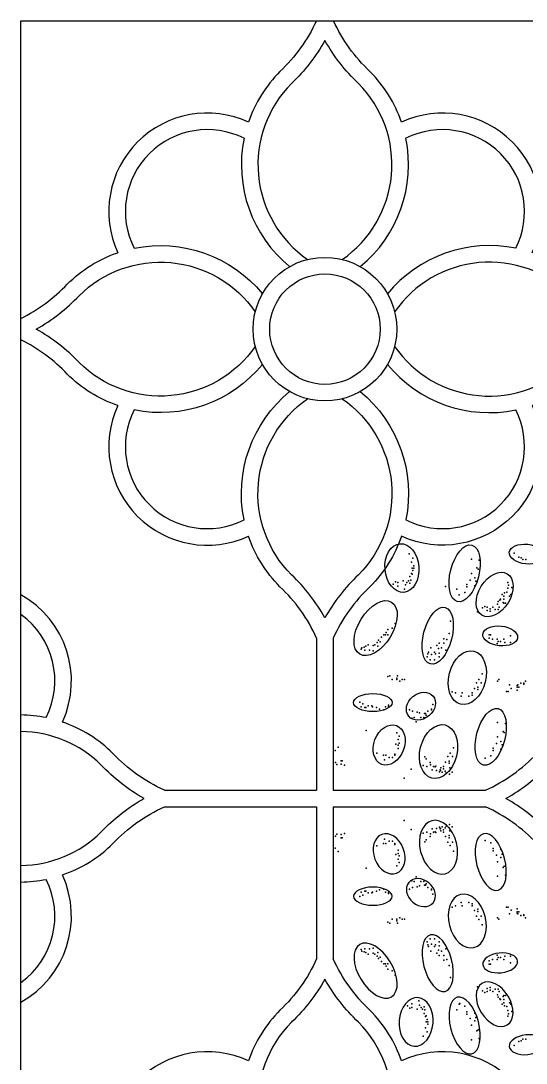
# Model space of a CAD drawing. Extents: x 2450 to 3440, y 1844 to 3171.
# Drawn here: x 2476 to 2846, y 2348 to 3111 of the extents above; entities that cross this region are included whole.
import ezdxf

# ---------------------------------------------------------------- set-up
doc = ezdxf.new("R2010")
doc.units = 0
doc.header["$LTSCALE"] = 10
doc.header["$MEASUREMENT"] = 0
for name, color, linetype in [('4', 4, 'CONTINUOUS'), ('7', 7, 'CONTINUOUS'), ('BH', 3, 'CONTINUOUS')]:
    doc.layers.add(name, color=color, linetype=linetype)

msp = doc.modelspace()

# ---------------------------------------------------------------- linework, layer by layer
at = {"layer": '4'}
msp.add_lwpolyline([(2476.47, 1910.91), (2476.47, 3111.06), (3373.87, 3111.06)], dxfattribs=at)
at = {"layer": '7'}
for p, q in [((2692.82, 2659.45), (2692.82, 2548.18)), ((2581.45, 2548.18), (2692.82, 2548.18)), ((2581.45, 2536.06), (2692.82, 2536.06)), ((2692.82, 2536.06), (2692.82, 2424.78)), ((2704.94, 2536.06), (2816.32, 2536.06)), ((2704.94, 2536.06), (2704.94, 2424.78))]:
    msp.add_line(p, q, dxfattribs=at)
for points in [[(2692.58, 3111.06, -0.095389), (2665.99, 3074, 0.114414), (2642.95, 3037.02)], [(2754.81, 3037.02, 0.114414), (2731.77, 3074, -0.095389), (2705.18, 3111.06, -0.095389)], [(2711.53, 2936.49, 0.467273), (2723.31, 3065.32, -0.075375), (2698.88, 3096.75, -0.075375), (2674.45, 3065.32, 0.467273), (2686.23, 2936.49, 0.442698)], [(2639.72, 3025.12, 0.278212), (2673.06, 2931.25)], [(2724.7, 2931.25, 0.278212), (2758.04, 3025.12, 0.278212)], [(2559.27, 2944.68, -0.278212), (2653.15, 2911.34)], [(2838.49, 2944.68, 0.278212), (2744.62, 2911.34)], [(2476.47, 2893.32, 0.088117), (2510.4, 2918.41, -0.114414), (2547.38, 2941.45)], [(2647.91, 2872.86, -0.467273), (2519.08, 2861.08, 0.075375), (2487.65, 2885.52, 0.075375), (2519.08, 2909.95, -0.467273), (2647.91, 2898.17, -0.442698)], [(2749.85, 2872.86, 0.467273), (2878.68, 2861.08, -0.075375), (2910.11, 2885.52, -0.075375), (2878.68, 2909.95, 0.467273), (2749.85, 2898.17, 0.442698)], [(2547.38, 2829.59, -0.114414), (2510.4, 2852.62, 0.088117), (2476.47, 2877.72, 0.088117)], [(2653.15, 2859.7, -0.278212), (2559.27, 2826.35, -0.278212)], [(2744.62, 2859.7, 0.278212), (2838.49, 2826.35, 0.278212)], [(2639.72, 2745.91, -0.278212), (2673.06, 2839.78)], [(2724.7, 2839.78, -0.278212), (2758.04, 2745.91, -0.278212)], [(2711.53, 2834.54, -0.467273), (2723.31, 2705.71, 0.075375), (2698.88, 2674.29, 0.075375), (2674.45, 2705.71, -0.467273), (2686.23, 2834.54, -0.442698)], [(2692.82, 2659.45, 0.096574), (2665.99, 2697.04, -0.114414), (2642.95, 2734.02)], [(2494.99, 2601.28, 0.048383), (2476.47, 2603.22, 0.048383)], [(2581.45, 2548.18, -0.096574), (2543.86, 2575.01, 0.114414), (2506.88, 2598.05)], [(2476.47, 2493.13, 0.195922), (2535.19, 2517.68, -0.075375), (2566.61, 2542.12, -0.075375), (2535.19, 2566.55, 0.195922), (2476.47, 2591.1, 0.195922)], [(2991.41, 2529.46, -0.467273), (2862.58, 2517.68, 0.075375), (2831.15, 2542.12, 0.075375), (2862.58, 2566.55, -0.467273), (2991.41, 2554.77, -0.442698)], [(2506.88, 2486.19, 0.114414), (2543.86, 2509.22, -0.096574), (2581.45, 2536.06, -0.096574)], [(2890.88, 2486.19, -0.114414), (2853.9, 2509.22, 0.096574), (2816.32, 2536.06, 0.096574)], [(2476.47, 2481.01, 0.048383), (2494.99, 2482.95)], [(2692.82, 2424.78, -0.096574), (2665.99, 2387.2, 0.114414), (2642.95, 2350.22)], [(2754.81, 2350.22, 0.114414), (2731.77, 2387.2, -0.096574), (2704.94, 2424.78, -0.096574)], [(2711.53, 2249.69, 0.467273), (2723.31, 2378.52, -0.075375), (2698.88, 2409.95, -0.075375), (2674.45, 2378.52, 0.467273), (2686.23, 2249.69, 0.442698)]]:
    msp.add_lwpolyline(points, format="xyb", dxfattribs=at)
msp.add_lwpolyline([(2704.94, 2548.18), (2816.32, 2548.18, 0.096574), (2853.9, 2575.01, -0.114414), (2890.88, 2598.05, -0.696155), (2986.45, 2693.62, -0.114414), (3009.49, 2730.6, 0.096574), (3036.32, 2768.18), (3036.32, 2879.46), (2924.95, 2879.46, 0.096574), (2887.36, 2852.62, -0.114414), (2850.38, 2829.59, -0.696155), (2754.81, 2734.02, -0.114414), (2731.77, 2697.04, 0.096574), (2704.94, 2659.45)], format="xyb", close=True, dxfattribs=at)
for radius in [52.52, 40.4]:
    msp.add_circle((2698.88, 2885.52), radius, dxfattribs=at)
for centre, radius, start, end in [((2612.85, 2971.54), 72.06, 65.31217, 204.68783), ((2784.91, 2971.54), 72.06, 335.31217, 114.68783), ((2612.85, 2971.54), 59.94, 63.37082, 206.62918), ((2784.91, 2971.54), 59.94, 333.37082, 116.62918), ((2612.85, 2799.49), 72.06, 155.31217, 294.68783), ((2612.85, 2799.49), 59.94, 153.37082, 296.62918), ((2784.91, 2799.49), 59.94, 243.37082, 26.62918), ((2441.41, 2628.14), 72.06, 335.31217, 60.88496), ((2441.41, 2628.14), 59.94, 333.37082, 54.20048), ((2441.41, 2456.09), 72.06, 299.11504, 24.68783), ((2441.41, 2456.09), 59.94, 305.79952, 26.62918), ((2612.85, 2284.74), 72.06, 65.31217, 204.68783), ((2784.91, 2284.74), 72.06, 335.31217, 114.68783)]:
    msp.add_arc(centre, radius, start, end, dxfattribs=at)
at = {"layer": 'BH'}
for centre, major_axis, ratio in [((2755.21, 2710.73), (1.4, -17.79), 0.696306), ((2801.03, 2706.83), (-5.33, -20.67), 0.48883), ((2846.43, 2720.93), (-12.71, 1.3), 0.565665), ((2822.98, 2691.34), (-9.25, -15.16), 0.648782), ((2735.95, 2666.75), (-11.65, -19.09), 0.559613), ((2781.38, 2661.21), (-5.33, -20.67), 0.48883), ((2827.04, 2661.07), (-12.71, 1.3), 0.565665), ((2802.98, 2630.47), (-4.85, -19.43), 0.673755), ((2733.93, 2612.29), (-14.1, 0), 0.471111), ((2769.05, 2609.64), (-8.88, -7.41), 0.79259), ((2820.14, 2587.25), (-5.33, -20.67), 0.48883), ((2745.8, 2581.27), (-5.44, -14.17), 0.731947), ((2781.95, 2576.46), (-4.85, -19.43), 0.673755)]:
    msp.add_ellipse(centre, major_axis=major_axis, ratio=ratio, dxfattribs=at)
at = {"layer": 'BH', "extrusion": (0, 0, -1)}
for centre, major_axis, ratio in [((2781.95, 2506.45), (-4.85, 19.43), 0.673755), ((2745.8, 2501.64), (-5.44, 14.17), 0.731947), ((2820.14, 2495.66), (-5.33, 20.67), 0.48883), ((2769.05, 2473.27), (-8.88, 7.41), 0.79259), ((2733.93, 2470.62), (-14.1, 0), 0.471111), ((2802.98, 2452.44), (-4.85, 19.43), 0.673755), ((2781.38, 2421.69), (-5.33, 20.67), 0.48883), ((2735.95, 2416.15), (-11.65, 19.09), 0.559613), ((2827.04, 2421.84), (-12.71, -1.3), 0.565665), ((2822.98, 2391.57), (-9.25, 15.16), 0.648782), ((2765.53, 2378.62), (1.4, 17.79), 0.696306), ((2801.03, 2376.07), (-5.33, 20.67), 0.48883), ((2846.43, 2361.98), (-12.71, -1.3), 0.565665)]:
    msp.add_ellipse(centre, major_axis=major_axis, ratio=ratio, dxfattribs=at)
at = {"layer": 'BH'}
for p in [(2760.48, 2721.16), (2762.15, 2715.07), (2763.25, 2717.84), (2806, 2717.32), (2811.72, 2716.5), (2837.17, 2721.56), (2840.65, 2718.66), (2842.4, 2718.08), (2843.56, 2716.92), (2845.88, 2716.92), (2762.7, 2710.65), (2763.25, 2708.99), (2763.81, 2712.31), (2763.81, 2710.65), (2810.08, 2710.79), (2810.9, 2709.98), (2750.52, 2700.7), (2752.18, 2700.14), (2756.05, 2701.25), (2758.82, 2700.14), (2759.93, 2701.25), (2761.04, 2704.57), (2761.04, 2699.59), (2761.59, 2701.8), (2762.15, 2706.78), (2762.7, 2706.23), (2805.18, 2701.82), (2806, 2706.71), (2808.45, 2703.45), (2809.26, 2701), (2832.59, 2700.04), (2748.86, 2699.04), (2752.18, 2697.38), (2757.16, 2695.17), (2757.72, 2698.48), (2787.14, 2697.25), (2795.38, 2695.29), (2801.1, 2692.85), (2802.73, 2698.56), (2802.73, 2696.92), (2808.45, 2697.74), (2830.26, 2692.51), (2832.01, 2693.08), (2832.59, 2695.98), (2833.17, 2698.3), (2835.49, 2696.56), (2797.01, 2691.21), (2825.04, 2684.39), (2825.62, 2686.13), (2826.78, 2687.29), (2827.36, 2687.87), (2828.52, 2691.35), (2829.1, 2685.55), (2829.68, 2690.19), (2829.68, 2687.87), (2829.68, 2684.97), (2830.84, 2684.97), (2833.75, 2690.19), (2834.91, 2691.35), (2810.53, 2678.59), (2814.01, 2681.49), (2815.76, 2682.65), (2817.5, 2682.07), (2817.5, 2679.75), (2819.82, 2680.91), (2819.82, 2679.17), (2821.56, 2682.07), (2823.3, 2680.33), (2825.62, 2680.33), (2826.2, 2682.07), (2750.31, 2670.09), (2790.74, 2671.75), (2742.01, 2661.79), (2743.11, 2661.79), (2743.67, 2663.45), (2744.78, 2665.66), (2744.78, 2661.79), (2748.1, 2666.77), (2789.63, 2662.9), (2819.09, 2661.93), (2819.91, 2661.93), (2730.38, 2654.6), (2734.26, 2654.05), (2735.36, 2654.6), (2737.02, 2656.26), (2738.13, 2657.92), (2739.24, 2656.81), (2740.35, 2660.13), (2780.77, 2654.05), (2782.43, 2655.71), (2785.75, 2659.03), (2785.75, 2655.71), (2787.97, 2658.47), (2819.09, 2659.48), (2821.54, 2658.66), (2824.81, 2658.66), (2824.81, 2655.4), (2825.62, 2657.03), (2827.26, 2657.03), (2829.71, 2658.66), (2830.52, 2656.22), (2834.61, 2661.11), (2834.61, 2656.22), (2725.4, 2651.28), (2725.95, 2652.39), (2727.61, 2652.94), (2728.16, 2650.73), (2728.72, 2653.5), (2731.49, 2650.73), (2734.26, 2650.18), (2737.58, 2653.5), (2774.12, 2647.96), (2774.68, 2649.07), (2776.34, 2652.39), (2776.89, 2647.41), (2779.11, 2649.07), (2779.66, 2647.96), (2781.88, 2651.84), (2782.43, 2648.52), (2784.09, 2652.39), (2787.41, 2650.73), (2773.57, 2645.75), (2775.78, 2643.54), (2779.11, 2643.54), (2782.43, 2645.75), (2744.78, 2631.37), (2746.44, 2631.93), (2751.97, 2631.93), (2813.91, 2633.3), (2748.1, 2629.16), (2751.42, 2630.27), (2751.42, 2629.16), (2753.64, 2628.06), (2755.3, 2629.16), (2756.96, 2629.16), (2809.82, 2626.77), (2810.64, 2623.51), (2811.46, 2629.22), (2813.09, 2626.77), (2825.07, 2628.06), (2826.17, 2629.16), (2833.93, 2625.29), (2839.46, 2624.74), (2839.46, 2623.63), (2840.02, 2625.29), (2840.57, 2623.63), (2842.23, 2626.4), (2844.45, 2626.4), (2844.45, 2625.84), (2845.55, 2628.06), (2791.85, 2620.25), (2794.3, 2619.43), (2798.39, 2616.98), (2799.2, 2619.43), (2804.11, 2616.98), (2806.56, 2619.43), (2806.56, 2617.8), (2808.19, 2622.69), (2810.64, 2621.88), (2831.71, 2620.31), (2832.82, 2620.31), (2835.03, 2622.52), (2839.46, 2621.42), (2724.29, 2612.57), (2725.4, 2609.25), (2726.5, 2611.46), (2728.16, 2608.7), (2728.72, 2608.7), (2730.38, 2609.81), (2733.15, 2609.81), (2733.7, 2609.25), (2736.47, 2608.7), (2743.11, 2609.25), (2743.11, 2609.25), (2745.33, 2610.36), (2745.33, 2609.25), (2777.89, 2610.89), (2738.68, 2607.59), (2742.01, 2607.04), (2760.73, 2607.02), (2762.39, 2600.93), (2762.94, 2605.91), (2764.05, 2601.49), (2766.26, 2605.36), (2767.93, 2604.8), (2769.03, 2601.49), (2771.25, 2601.49), (2771.8, 2604.25), (2772.36, 2604.25), (2772.91, 2603.14), (2774.02, 2605.91), (2776.79, 2607.57), (2776.79, 2607.02), (2765.71, 2598.17), (2825.11, 2597.73), (2830.83, 2596.92), (2728.91, 2591.8), (2751.52, 2590.05), (2752.34, 2585.16), (2753.15, 2587.6), (2825.11, 2587.13), (2829.19, 2591.21), (2830.01, 2590.39), (2708.49, 2579.56), (2750.7, 2581.89), (2752.34, 2581.08), (2752.34, 2578.63), (2753.15, 2582.71), (2792.88, 2579.29), (2821.84, 2578.97), (2824.29, 2582.24), (2827.56, 2583.87), (2827.56, 2578.16), (2828.38, 2581.42), (2706.44, 2577.2), (2736.82, 2575.37), (2741.72, 2573.73), (2742.54, 2570.47), (2743.35, 2573.73), (2745.8, 2572.1), (2748.25, 2572.1), (2749.89, 2574.55), (2749.89, 2573.73), (2771.96, 2572.56), (2772.97, 2571.04), (2788.8, 2572.77), (2790.43, 2575.22), (2792.06, 2572.77), (2816.12, 2571.63), (2820.21, 2573.26), (2821.84, 2577.34), (2706.65, 2568.4), (2707.66, 2566.88), (2710.68, 2569.66), (2710.68, 2567.21), (2711.5, 2569.66), (2713.13, 2566.39), (2761.9, 2563.5), (2770.83, 2566.24), (2773.28, 2565.43), (2775.75, 2568.52), (2776, 2566.75), (2777.36, 2562.98), (2778.18, 2565.43), (2779.54, 2565.24), (2780.05, 2565.74), (2780.55, 2562.71), (2783.08, 2562.98), (2783.33, 2562.71), (2783.59, 2564.48), (2785.53, 2565.43), (2785.53, 2563.79), (2787.16, 2568.69), (2789.61, 2569.5), (2789.61, 2567.87), (2790.16, 2564.48), (2756.86, 2556.88), (2782.58, 2561.7), (2784.6, 2561.45), (2786.87, 2562.21), (2787.63, 2560.94), (2789.65, 2562.21), (2789.91, 2559.93), (2791.93, 2561.45), (2756.86, 2526.02), (2761.9, 2519.41), (2770.83, 2516.67), (2773.28, 2517.48), (2777.36, 2519.93), (2778.18, 2517.48), (2779.54, 2517.67), (2780.05, 2517.17), (2780.55, 2520.2), (2782.58, 2521.21), (2783.08, 2519.93), (2783.33, 2520.2), (2783.59, 2518.43), (2784.6, 2521.46), (2785.53, 2519.11), (2785.53, 2517.48), (2786.87, 2520.7), (2787.63, 2521.96), (2789.65, 2520.7), (2789.91, 2522.97), (2790.16, 2518.43), (2791.93, 2521.46), (2706.65, 2514.51), (2707.66, 2516.03), (2710.68, 2515.7), (2710.68, 2513.25), (2711.5, 2513.25), (2713.13, 2516.51), (2741.72, 2509.17), (2742.54, 2512.44), (2743.35, 2509.17), (2745.8, 2510.8), (2748.25, 2510.8), (2749.89, 2509.17), (2771.96, 2510.35), (2772.97, 2511.86), (2775.75, 2514.39), (2776, 2516.16), (2787.16, 2514.22), (2788.8, 2510.14), (2789.61, 2515.03), (2789.61, 2513.4), (2792.06, 2510.14), (2816.12, 2511.28), (2820.21, 2509.65), (2706.44, 2505.71), (2708.49, 2503.35), (2736.82, 2507.54), (2749.89, 2508.36), (2752.34, 2504.28), (2752.34, 2501.83), (2790.43, 2507.69), (2792.88, 2503.61), (2821.84, 2505.57), (2821.84, 2503.94), (2827.56, 2504.75), (2828.38, 2501.49), (2750.7, 2501.02), (2752.34, 2497.75), (2753.15, 2500.2), (2753.15, 2495.3), (2824.29, 2500.67), (2825.11, 2495.78), (2827.56, 2499.04), (2728.91, 2491.11), (2751.52, 2492.86), (2829.19, 2491.7), (2830.01, 2492.51), (2762.39, 2481.98), (2764.05, 2481.42), (2765.71, 2484.74), (2769.03, 2481.42), (2771.25, 2481.42), (2771.8, 2478.66), (2772.36, 2478.66), (2772.91, 2479.76), (2825.11, 2485.17), (2830.83, 2485.99), (2725.4, 2473.66), (2726.5, 2471.44), (2728.16, 2474.21), (2728.72, 2474.21), (2730.38, 2473.1), (2733.15, 2473.1), (2733.7, 2473.66), (2736.47, 2474.21), (2738.68, 2475.31), (2742.01, 2475.87), (2743.11, 2473.66), (2743.11, 2473.66), (2745.33, 2473.66), (2745.33, 2472.55), (2760.73, 2475.89), (2762.94, 2477), (2766.26, 2477.55), (2767.93, 2478.1), (2774.02, 2477), (2776.79, 2475.89), (2776.79, 2475.34), (2777.89, 2472.02), (2724.29, 2470.34), (2794.3, 2463.48), (2798.39, 2465.92), (2799.2, 2463.48), (2804.11, 2465.92), (2806.56, 2465.11), (2806.56, 2463.48), (2791.85, 2462.66), (2808.19, 2460.21), (2809.82, 2456.14), (2810.64, 2461.03), (2810.64, 2459.4), (2813.09, 2456.14), (2831.71, 2462.59), (2832.82, 2462.59), (2833.93, 2457.62), (2835.03, 2460.38), (2839.46, 2461.49), (2839.46, 2459.28), (2839.46, 2458.17), (2840.02, 2457.62), (2840.57, 2459.28), (2842.23, 2456.51), (2844.45, 2457.06), (2844.45, 2456.51), (2744.78, 2451.53), (2746.44, 2450.98), (2748.1, 2453.75), (2751.42, 2453.75), (2751.42, 2452.64), (2751.97, 2450.98), (2753.64, 2454.85), (2755.3, 2453.75), (2756.96, 2453.75), (2811.46, 2453.69), (2813.91, 2449.61), (2825.07, 2454.85), (2826.17, 2453.75), (2845.55, 2454.85), (2734.26, 2432.73), (2773.57, 2437.16), (2774.12, 2434.94), (2774.68, 2433.84), (2775.78, 2439.37), (2776.89, 2435.5), (2779.11, 2439.37), (2779.11, 2433.84), (2779.66, 2434.94), (2782.43, 2437.16), (2782.43, 2434.39), (2725.4, 2431.62), (2725.95, 2430.52), (2727.61, 2429.97), (2728.16, 2432.18), (2728.72, 2429.41), (2730.38, 2428.31), (2731.49, 2432.18), (2734.26, 2428.86), (2735.36, 2428.31), (2737.02, 2426.65), (2737.58, 2429.41), (2739.24, 2426.09), (2776.34, 2430.52), (2780.77, 2428.86), (2781.88, 2431.07), (2782.43, 2427.2), (2784.09, 2430.52), (2785.75, 2427.2), (2787.41, 2432.18), (2824.81, 2427.51), (2825.62, 2425.88), (2827.26, 2425.88), (2830.52, 2426.69), (2834.61, 2426.69), (2738.13, 2424.99), (2740.35, 2422.78), (2742.01, 2421.12), (2743.11, 2421.12), (2743.67, 2419.46), (2744.78, 2421.12), (2785.75, 2423.88), (2787.97, 2424.44), (2789.63, 2420.01), (2819.09, 2423.43), (2819.09, 2420.98), (2819.91, 2420.98), (2821.54, 2424.24), (2824.81, 2424.24), (2829.71, 2424.24), (2834.61, 2421.8), (2744.78, 2417.25), (2748.1, 2416.14), (2750.31, 2412.82), (2790.74, 2411.16), (2810.53, 2404.31), (2817.5, 2403.15), (2819.82, 2403.73), (2823.3, 2402.57), (2825.62, 2402.57), (2814.01, 2401.41), (2815.76, 2400.26), (2817.5, 2400.84), (2819.82, 2401.99), (2821.56, 2400.84), (2825.04, 2398.52), (2825.62, 2396.78), (2826.2, 2400.84), (2826.78, 2395.62), (2827.36, 2395.04), (2829.1, 2397.36), (2829.68, 2397.94), (2829.68, 2395.04), (2830.84, 2397.94), (2759.17, 2390.31), (2760.84, 2388.65), (2762.5, 2391.97), (2762.5, 2389.21), (2766.37, 2388.1), (2767.48, 2394.18), (2768.03, 2390.86), (2769.14, 2389.21), (2770.25, 2388.1), (2771.36, 2389.76), (2771.91, 2387.55), (2795.38, 2387.61), (2797.01, 2391.69), (2797.46, 2392.1), (2801.1, 2390.06), (2828.52, 2391.56), (2829.68, 2392.72), (2830.26, 2390.4), (2832.01, 2389.82), (2832.59, 2386.92), (2833.75, 2392.72), (2834.91, 2391.56), (2771.36, 2384.78), (2772.46, 2382.57), (2773.02, 2383.12), (2773.57, 2380.36), (2802.73, 2385.98), (2802.73, 2384.35), (2805.18, 2381.09), (2808.45, 2385.17), (2808.45, 2379.46), (2809.26, 2381.9), (2832.59, 2382.87), (2833.17, 2384.61), (2835.49, 2386.35), (2772.46, 2374.27), (2773.02, 2378.7), (2774.12, 2378.7), (2774.12, 2377.04), (2806, 2376.19), (2810.08, 2372.11), (2810.9, 2372.93), (2770.8, 2368.19), (2773.57, 2371.51), (2806, 2365.59), (2811.72, 2366.4), (2840.65, 2364.25), (2842.4, 2364.83), (2843.56, 2365.99), (2845.88, 2365.99), (2837.17, 2361.35)]:
    msp.add_point(p, dxfattribs=at)

doc.saveas('drawing.dxf')
